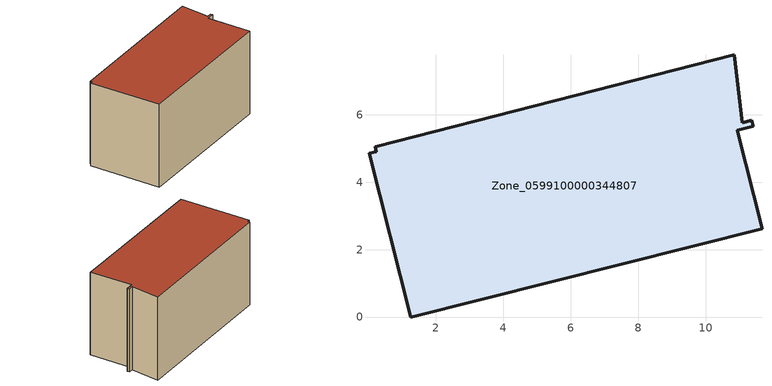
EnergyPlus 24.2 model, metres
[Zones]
Zone_0599100000344807
 floor ground (C_G): 11.08,5.76 11.37,5.83 11.41,5.66 10.93,5.54 11.67,2.61 1.25,0 0.04,4.85 0.24,4.9 0.21,5.05 10.85,7.77 z0
 wall outside (C_F): 11.67,2.61 10.93,5.54 11.41,5.66 11.37,5.83 11.08,5.76 10.85,7.77 0.21,5.05 0.24,4.9 0.04,4.85 1.25,0 11.67,2.61 z0:5.93
 roof outside (C_R): 0.21,5.05 0.24,4.9 0.04,4.85 1.25,0 11.67,2.61 10.93,5.54 11.41,5.66 11.37,5.83 11.08,5.76 10.85,7.77 z5.93
[BUILDING]
Pand.0599100000344807: North Axis=0; Terrain=City; Loads Convergence Tolerance Value=0.04; Temperature Convergence Tolerance Value=0.4; Solar Distribution=FullExterior; Maximum Number of Warmup Days=25; Minimum Number of Warmup Days=1
[Site:Location]
Rotterdam.The.Hague.AP_ZH_NLD Design_Conditions: Latitude=51.96; Longitude=4.45; Time Zone=1; Elevation=-4.5
[SITE:GROUNDTEMPERATURE:BUILDINGSURFACE]
18, 18, 18, 18, 18, 18, 18, 18, 18, 18, 18, 18
[MATERIAL] Thermal Absorptance=0.9; Solar Absorptance=0.7; Visible Absorptance=0.7
Name | Roughness | Thickness | Conductivity | Density | Specific Heat
G.TI.1992-2005 | MediumSmooth | 0.15 | 0.06 | 540 | 1210
F.TI.1992-2005 | Rough | 0.3 | 0.12 | 1920 | 840
R.TI.1992-2005 | MediumRough | 0.2 | 0.08 | 1500 | 1000
[CONSTRUCTION]
C_G: G.TI.1992-2005
C_F: F.TI.1992-2005
C_R: R.TI.1992-2005
[ZONE]
Zone_0599100000344807: Type=1; Multiplier=1; Ceiling Height=Autocalculate; Volume=Autocalculate; Floor Area=autocalculate; Part of Total Floor Area=Yes
[ZONEINFILTRATION:DESIGNFLOWRATE]
Infil_Zone_0599100000344807: Zone or ZoneList or Space or SpaceList=Zone_0599100000344807; Schedule=AlwaysOn; Design Flow Rate Calculation Method=Flow/Area; Flow Rate per Floor Area=0.0015; Constant Term Coefficient=1; Temperature Term Coefficient=0; Velocity Term Coefficient=0; Velocity Squared Term Coefficient=0
[HVACTEMPLATE:ZONE:IDEALLOADSAIRSYSTEM]
Zone_0599100000344807: Maximum Heating Supply Air Temperature=50; Minimum Cooling Supply Air Temperature=13; Maximum Heating Supply Air Humidity Ratio=0.0156; Minimum Cooling Supply Air Humidity Ratio=0.0077; Heating Limit=NoLimit; Cooling Limit=NoLimit; Dehumidification Control Type=ConstantSensibleHeatRatio; Cooling Sensible Heat Ratio=0.7; Dehumidification Setpoint=60; Humidification Control Type=None; Humidification Setpoint=30; Outdoor Air Method=None; Outdoor Air Flow Rate per Person=0.00944; Outdoor Air Flow Rate per Zone Floor Area=0; Outdoor Air Flow Rate per Zone=0; Demand Controlled Ventilation Type=None; Outdoor Air Economizer Type=NoEconomizer; Heat Recovery Type=None; Sensible Heat Recovery Effectiveness=0.7; Latent Heat Recovery Effectiveness=0.65
[ZONECONTROL:THERMOSTAT]
ThermostatControl_Zone_0599100000344807: Zone or ZoneList=Zone_0599100000344807; Control Type Schedule=DualSetpointControlType; Control 1=Thermostat_Zone_0599100000344807; Temperature Difference Between Cutout And Setpoint=0
[THERMOSTATSETPOINT:DUALSETPOINT]
Thermostat_Zone_0599100000344807: Heating Setpoint Temperature Schedule=HeatingSetpoint_Zone_0599100000344807; Cooling Setpoint Temperature Schedule=CoolingSetpoint_Zone_0599100000344807
[SCHEDULE:COMPACT]
HeatingSetpoint_Zone_0599100000344807: Through: 12/31, For: AllDays, Until: 24:00, 21
CoolingSetpoint_Zone_0599100000344807: Through: 12/31, For: AllDays, Until: 24:00, 24
DualSetpointControlType: Through: 12/31, For: AllDays, Until: 24:00, 4
AlwaysOn: Through: 12/31, For: AllDays, Until: 24:00, 1
